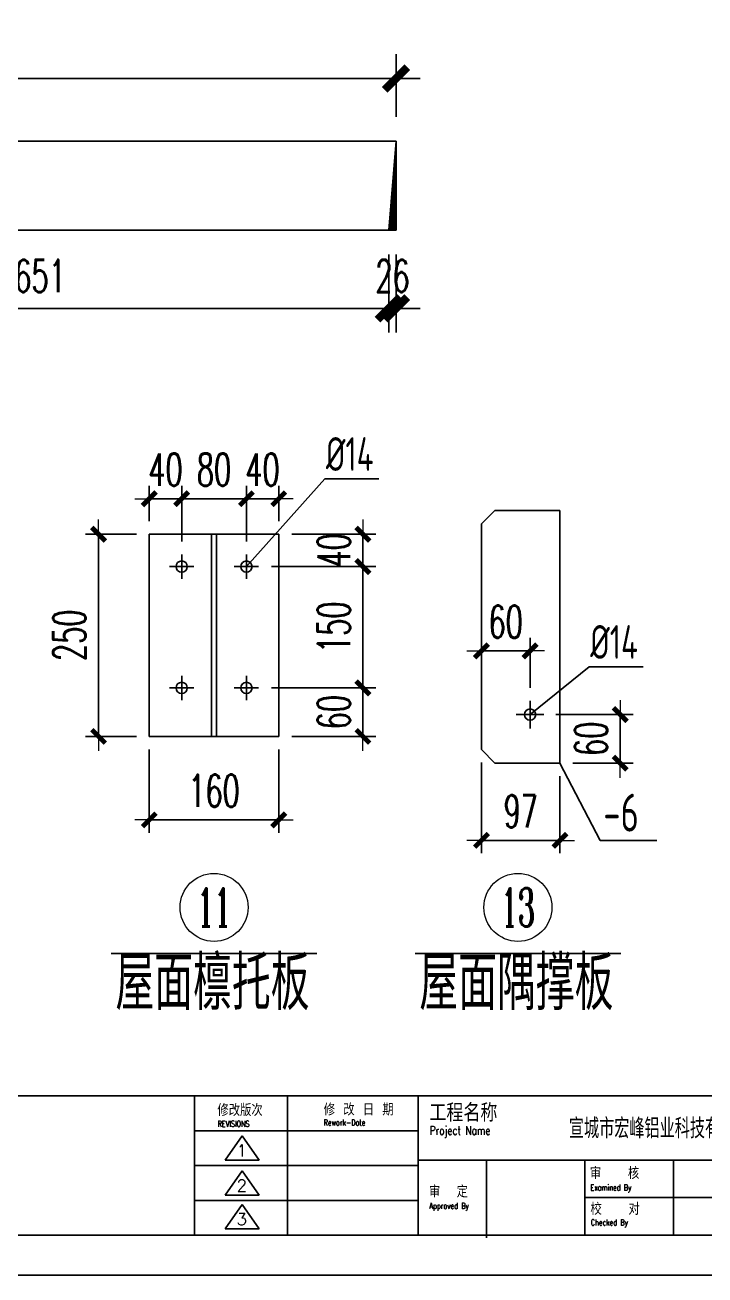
# Model space of a CAD drawing. Header units: inches. Extents: x 129725932 to 129894734, y 55771230 to 55809283.
# Drawn here: x 129832611 to 129835132, y 55800518 to 55805155 of the extents above; entities that cross this region are included whole.
import ezdxf
from ezdxf.enums import TextEntityAlignment as Align

# ---------------------------------------------------------------- set-up
doc = ezdxf.new("R2010")
doc.units = ezdxf.units.IN
doc.header["$MEASUREMENT"] = 0
doc.linetypes.add('CENTER', pattern=[50.8, 31.75, -6.35, 6.35, -6.35])
for name, color, linetype in [('TEXT', 7, 'Continuous'), ('TK', 140, 'Continuous'), ('尺寸标注', 8, 'Continuous'), ('钢梁', 3, 'Continuous')]:
    doc.layers.add(name, color=color, linetype=linetype)
for name, color, linetype, lineweight in [('标注', 8, 'Continuous', 9), ('灰线', 253, 'Continuous', 5), ('轴线层', 1, 'CENTER', 15), ('钢架', 7, 'Continuous', 25)]:
    doc.layers.add(name, color=color, linetype=linetype, lineweight=lineweight)
doc.styles.add('ARIAL', font='swisscl.ttf', dxfattribs={"width": 0.7})
doc.styles.add('COMPLEX', font='COMPLEX')
doc.styles.add('DIM_FONT', font='romans.shx', dxfattribs={"width": 0.618, "bigfont": '1hztxt.shx'})
doc.styles.add('HZXY', font='romand.shx', dxfattribs={"bigfont": 'hzxy.shx'})
doc.styles.add('ROMANC', font='romanc.shx', dxfattribs={"width": 0.8, "bigfont": 'hztxt.shx'})
doc.styles.get("Standard").update_dxf_attribs({"font": 'txt', "bigfont": 'gbcbig.shx'})
doc.styles.add('TSSD_Rein', font='tssdeng.shx', dxfattribs={"width": 0.7, "bigfont": 'atssdchn.shx'})
doc.dimstyles.new('WGH(1)', dxfattribs={"dimscale": 1.2, "dimtxt": 100, "dimasz": 0.5, "dimexe": 75, "dimexo": 75, "dimgap": 50, "dimtad": 1, "dimdec": 0, "dimzin": 0, "dimdsep": 46, "dimtxsty": 'DIM_FONT', "dimblk1": '_DIMX', "dimblk2": '_DIMX', "dimsah": 1, "dimcen": 0.09, "dimclrd": 3, "dimclre": 3, "dimclrt": 7, "dimadec": 0, "dimazin": 0, "dimtfac": 1, "dimtdec": 0, "dimtix": 1, "dimtmove": 2, "dimatfit": 3, "dimldrblk": '_DIMX', "dimfxl": 0, "dimtolj": 1, "dimtzin": 0, "dimarcsym": 0})
doc.dimstyles.new('WGH(3)', dxfattribs={"dimscale": 1.2, "dimtxt": 100, "dimasz": 0.3, "dimexe": 40, "dimexo": 40, "dimgap": 40, "dimtad": 1, "dimdec": 0, "dimlfac": 0.333333, "dimzin": 0, "dimdsep": 46, "dimtxsty": 'DIM_FONT', "dimblk1": '_DIMX', "dimblk2": '_DIMX', "dimsah": 1, "dimcen": 0.09, "dimclrd": 3, "dimclre": 3, "dimclrt": 7, "dimadec": 0, "dimazin": 0, "dimtfac": 1, "dimtdec": 0, "dimtix": 1, "dimtmove": 2, "dimatfit": 3, "dimldrblk": '_DIMX', "dimfxl": 0, "dimtolj": 1, "dimtzin": 0, "dimarcsym": 0})

# ---------------------------------------------------------------- blocks, each defined once
blk = doc.blocks.new('TK')
at = {"layer": 'TK', "lineweight": -3}
for p, q in [((6339769.6, 2859520.7), (6350752, 2859520.7)), ((6339769.6, 2859520.7), (6350752, 2859520.7)), ((6342048.6, 2859520.7), (6342048.6, 2858833.1)), ((6342048.6, 2859520.7), (6342048.6, 2858833.1)), ((6342507.7, 2859520.7), (6342507.7, 2858833.1)), ((6343153, 2859520.7), (6343153, 2858833.1)), ((6343153, 2859520.7), (6343153, 2858833.1)), ((6343153, 2859348.8), (6342048.6, 2859348.8)), ((6342200.8, 2859204.3), (6342284.3, 2859323.6)), ((6342284.3, 2859323.6), (6342367.8, 2859204.3)), ((6343153, 2859176.9), (6342048.6, 2859176.9)), ((6342200.8, 2859204.3), (6342367.8, 2859204.3)), ((6343153, 2859204.2), (6347013.7, 2859204.2)), ((6343153, 2859204.2), (6347013.7, 2859204.2)), ((6343491, 2859204.2), (6343491, 2858833.1)), ((6343491, 2859191), (6343491, 2858819.9)), ((6343976.7, 2859204.2), (6343976.7, 2858833.1)), ((6343976.7, 2859204.2), (6343976.7, 2858833.1)), ((6344413.2, 2859204.2), (6344413.2, 2858833.1)), ((6342200.8, 2859031), (6342284.3, 2859150.3)), ((6342284.3, 2859150.3), (6342367.8, 2859031)), ((6343153, 2859005), (6342048.6, 2859005)), ((6342200.8, 2859031), (6342367.8, 2859031)), ((6342200.8, 2858865), (6342284.3, 2858984.3)), ((6342284.3, 2858984.3), (6342367.8, 2858865)), ((6343976.7, 2859018.6), (6347013.7, 2859018.6)), ((6343976.7, 2859018.6), (6347013.7, 2859018.6)), ((6342200.8, 2858865), (6342367.8, 2858865)), ((6350752, 2858833.1), (6334917, 2858833.1)), ((6334917, 2858833.1), (6350752, 2858833.1)), ((6334917, 2858833.1), (6350752, 2858833.1)), ((6350752, 2858833.1), (6334917, 2858833.1)), ((6334425.8, 2858636.6), (6350948.5, 2858636.6)), ((6334425.8, 2858636.6), (6350948.5, 2858636.6))]:
    blk.add_line(p, q, dxfattribs=at)
at = {"layer": 'TK', "lineweight": -3, "style": 'HZXY', "width": 1}
for s, height, p in [('修改版次', 58.94, (6342161.5, 2859421.7)), ('修 改 日 期', 58.94, (6342686.7, 2859424.4)), ('工程名称', 88.41, (6343208.3, 2859393.5)), ('工程名称', 88.41, (6343208.3, 2859393.5)), ('审   核', 58.94, (6344000.8, 2859110.3)), ('审   核', 58.94, (6344000.8, 2859110.3)), ('审  定 ', 58.94, (6343206.2, 2859019.4)), ('审  定 ', 58.94, (6343206.2, 2859019.4)), ('校   对', 58.94, (6344003.6, 2858933.4)), ('校   对', 58.94, (6344003.6, 2858933.4))]:
    blk.add_text(s, height=height, dxfattribs=at).set_placement(p)
at = {"layer": 'TK', "lineweight": -3, "style": 'ROMANC', "text_generation_flag": 6, "width": 0.75}
for s, height, p in [('REVISIONS', 29.47, (6342162.5, 2859368.7)), ('Rework-Date', 29.47, (6342686.4, 2859374.7)), ('Project Name', 43.222, (6343209.7, 2859328.6)), ('Project Name', 43.222, (6343209.7, 2859328.6)), ('Examined By', 29.47, (6344003.5, 2859053.7)), ('Examined By', 29.47, (6344003.5, 2859053.7)), ('Approved By', 29.47, (6343208.6, 2858963)), ('Approved By', 29.47, (6343208.6, 2858963)), ('Checked By', 29.47, (6344005.3, 2858881.5)), ('Checked By', 29.47, (6344005.3, 2858881.5))]:
    blk.add_text(s, height=height, rotation=180, dxfattribs=at).set_placement(p)
at = {"layer": 'TK', "lineweight": -3}
for tag, height, style, width, p in [('PROJECT-NAME', 98.2, 'HZXY', 0.8, (6344531.8, 2859366.2)), ('ITEM-NAME', 98.2, 'HZXY', 0.8, (6346423, 2859369.9)), ('DISCIPLINE', 58.9, 'HZXY', 1, (6349472.7, 2859435.4)), ('STATUS', 58.9, 'HZXY', 0.8, (6350406.5, 2859350.8)), ('版本号', 58.9, 'HZXY', 1, (6342281.9, 2859251.5)), ('REWORK-DATE', 58.9, 'ARIAL', 1, (6342814.4, 2859259)), ('SCALE', 58.9, 'ARIAL', 1, (6349470.2, 2859271.1)), ('DRAWING-TITLE', 98.2, 'HZXY', 0.8, (6347969.5, 2859229.5)), ('版本号', 58.9, 'HZXY', 1, (6342281.9, 2859078.2)), ('REWORK-DATE', 58.9, 'ARIAL', 1, (6342814.4, 2859087.1)), ('DRAWING-TITLE', 98.2, 'HZXY', 0.8, (6347970.5, 2859098.8)), ('DATE', 58.9, 'ARIAL', 1, (6349468, 2859092.1)), ('PROJECT-NUMBER', 58.9, 'ARIAL', 0.9, (6350395.7, 2859013.3)), ('DRAWING-TITLE', 98.2, 'HZXY', 0.8, (6347972.1, 2858962.5)), ('版本号', 58.9, 'HZXY', 1, (6342281.9, 2858912.2)), ('REWORK-DATE', 58.9, 'ARIAL', 1, (6342814.4, 2858915.2)), ('DRAWING-NUMBER', 58.9, 'ARIAL', 1, (6349470.8, 2858922))]:
    blk.add_attdef(tag, text='', height=height, dxfattribs=dict(at, style=style, width=width)).set_placement(p, align=Align.MIDDLE)
blk = doc.blocks.new('_DIMX')
blk.add_line((-150, 0), (150, 0))
at = {"const_width": 50}
blk.add_lwpolyline([(-70, -70), (70, 70)], dxfattribs=at)
blk = doc.blocks.new('*D485')
at = {"layer": 'Defpoints', "color": 0}
for p in [(129828606.2, 55804955.9), (129828606.2, 55804723.5), (129833986.6, 55804723.5)]:
    blk.add_point(p, dxfattribs=at)
at = {"layer": '尺寸标注', "color": 3, "lineweight": -2}
for p, q in [((129828606.2, 55804813.5), (129828606.2, 55805045.9)), ((129833986.6, 55804813.5), (129833986.6, 55805045.9)), ((129833986, 55804955.9), (129828606.8, 55804955.9))]:
    blk.add_line(p, q, dxfattribs=at)
at = {"layer": '尺寸标注', "color": 3, "lineweight": -2, "xscale": 0.5999999999999995, "yscale": 0.5999999999999995, "zscale": 0.5999999999999995, "rotation": 180}
blk.add_blockref('_DIMX', (129828606.2, 55804955.9), dxfattribs=at)
at = {"layer": '尺寸标注', "color": 3, "lineweight": -2, "xscale": 0.5999999999999995, "yscale": 0.5999999999999995, "zscale": 0.5999999999999995}
blk.add_blockref('_DIMX', (129833986.6, 55804955.9), dxfattribs=at)
at = {"layer": '尺寸标注', "color": 7, "insert": (129831296.4, 55805075.9), "char_height": 120, "attachment_point": 5, "style": 'DIM_FONT'}
blk.add_mtext('\\A1;5380', dxfattribs=at)
blk = doc.blocks.new('*D486')
at = {"layer": 'Defpoints', "color": 0}
for p in [(129833960.2, 55804393.5), (129833986.6, 55804393.5), (129833960.2, 55804103.6)]:
    blk.add_point(p, dxfattribs=at)
at = {"layer": '尺寸标注', "color": 3, "lineweight": -2}
for p, q in [((129833960.2, 55804303.5), (129833960.2, 55804013.6)), ((129833986.6, 55804303.5), (129833986.6, 55804013.6)), ((129833959.6, 55804103.6), (129833959, 55804103.6)), ((129833986.6, 55804103.6), (129833960.2, 55804103.6)), ((129833987.2, 55804103.6), (129833987.8, 55804103.6))]:
    blk.add_line(p, q, dxfattribs=at)
at = {"layer": '尺寸标注', "color": 3, "lineweight": -2, "xscale": 0.5999999999999995, "yscale": 0.5999999999999995, "zscale": 0.5999999999999995}
blk.add_blockref('_DIMX', (129833960.2, 55804103.6), dxfattribs=at)
at = {"layer": '尺寸标注', "color": 3, "lineweight": -2, "xscale": 0.5999999999999995, "yscale": 0.5999999999999995, "zscale": 0.5999999999999995, "rotation": 180}
blk.add_blockref('_DIMX', (129833986.6, 55804103.6), dxfattribs=at)
at = {"layer": '尺寸标注', "color": 7, "insert": (129833973.4, 55804223.6), "char_height": 120, "attachment_point": 5, "style": 'DIM_FONT'}
blk.add_mtext('\\A1;26', dxfattribs=at)
blk = doc.blocks.new('*D487')
at = {"layer": 'Defpoints', "color": 0}
for p in [(129831309, 55804393.5), (129833960.2, 55804393.5), (129831309, 55804103.6)]:
    blk.add_point(p, dxfattribs=at)
at = {"layer": '尺寸标注', "color": 3, "lineweight": -2}
for p, q in [((129831309, 55804303.5), (129831309, 55804013.6)), ((129833960.2, 55804303.5), (129833960.2, 55804013.6)), ((129833959.6, 55804103.6), (129831309.6, 55804103.6))]:
    blk.add_line(p, q, dxfattribs=at)
at = {"layer": '尺寸标注', "color": 3, "lineweight": -2, "xscale": 0.5999999999999995, "yscale": 0.5999999999999995, "zscale": 0.5999999999999995, "rotation": 180}
blk.add_blockref('_DIMX', (129831309, 55804103.6), dxfattribs=at)
at = {"layer": '尺寸标注', "color": 3, "lineweight": -2, "xscale": 0.5999999999999995, "yscale": 0.5999999999999995, "zscale": 0.5999999999999995}
blk.add_blockref('_DIMX', (129833960.2, 55804103.6), dxfattribs=at)
at = {"layer": '尺寸标注', "color": 7, "insert": (129832634.6, 55804223.6), "char_height": 120, "attachment_point": 5, "style": 'DIM_FONT'}
blk.add_mtext('\\A1;2651', dxfattribs=at)
blk = doc.blocks.new('*D561')
at = {"layer": 'Defpoints', "color": 0}
for p in [(129834303.6, 55802466.7), (129834594.6, 55802416.7), (129834594.6, 55802130.3)]:
    blk.add_point(p, dxfattribs=at)
at = {"layer": '标注', "color": 3, "lineweight": -2}
for p, q in [((129834303.6, 55802418.7), (129834303.6, 55802082.3)), ((129834594.6, 55802368.7), (129834594.6, 55802082.3)), ((129834304, 55802130.3), (129834594.3, 55802130.3))]:
    blk.add_line(p, q, dxfattribs=at)
at = {"layer": '标注', "color": 3, "lineweight": -2, "xscale": 0.3599999999999997, "yscale": 0.3599999999999997, "zscale": 0.3599999999999997, "rotation": 180}
blk.add_blockref('_DIMX', (129834303.6, 55802130.3), dxfattribs=at)
at = {"layer": '标注', "color": 3, "lineweight": -2, "xscale": 0.3599999999999997, "yscale": 0.3599999999999997, "zscale": 0.3599999999999997}
blk.add_blockref('_DIMX', (129834594.6, 55802130.3), dxfattribs=at)
at = {"layer": '标注', "color": 7, "insert": (129834449.1, 55802238.3), "char_height": 120, "attachment_point": 5, "style": 'DIM_FONT'}
blk.add_mtext('\\A1;97', dxfattribs=at)
blk = doc.blocks.new('*D547')
at = {"layer": 'Defpoints', "color": 0}
for p in [(129834483.6, 55802832.9), (129834303.6, 55802684.7), (129834483.6, 55802648.4)]:
    blk.add_point(p, dxfattribs=at)
at = {"layer": '标注', "color": 3, "lineweight": -2}
for p, q in [((129834303.6, 55802732.7), (129834303.6, 55802880.9)), ((129834483.6, 55802696.4), (129834483.6, 55802880.9)), ((129834303.3, 55802832.9), (129834302.9, 55802832.9)), ((129834303.6, 55802832.9), (129834483.6, 55802832.9)), ((129834484, 55802832.9), (129834484.3, 55802832.9))]:
    blk.add_line(p, q, dxfattribs=at)
at = {"layer": '标注', "color": 3, "lineweight": -2, "xscale": 0.3599999999999997, "yscale": 0.3599999999999997, "zscale": 0.3599999999999997}
blk.add_blockref('_DIMX', (129834303.6, 55802832.9), dxfattribs=at)
at = {"layer": '标注', "color": 3, "lineweight": -2, "xscale": 0.3599999999999997, "yscale": 0.3599999999999997, "zscale": 0.3599999999999997, "rotation": 180}
blk.add_blockref('_DIMX', (129834483.6, 55802832.9), dxfattribs=at)
at = {"layer": '标注', "color": 7, "insert": (129834393.6, 55802940.9), "char_height": 120, "attachment_point": 5, "style": 'DIM_FONT'}
blk.add_mtext('\\A1;60', dxfattribs=at)
blk = doc.blocks.new('*D548')
at = {"layer": 'Defpoints', "color": 0}
for p in [(129834531.6, 55802596.7), (129834594.6, 55802416.7), (129834818.1, 55802416.7)]:
    blk.add_point(p, dxfattribs=at)
at = {"layer": '标注', "color": 3, "lineweight": -2}
for p, q in [((129834579.6, 55802596.7), (129834866.1, 55802596.7)), ((129834818.1, 55802597), (129834818.1, 55802597.4)), ((129834818.1, 55802596.7), (129834818.1, 55802416.7)), ((129834642.6, 55802416.7), (129834866.1, 55802416.7)), ((129834818.1, 55802416.3), (129834818.1, 55802416))]:
    blk.add_line(p, q, dxfattribs=at)
at = {"layer": '标注', "color": 3, "lineweight": -2, "xscale": 0.3599999999999997, "yscale": 0.3599999999999997, "zscale": 0.3599999999999997}
for p, rotation in [((129834818.1, 55802596.7), 270), ((129834818.1, 55802416.7), 90)]:
    blk.add_blockref('_DIMX', p, dxfattribs=dict(at, rotation=rotation))
at = {"layer": '标注', "color": 7, "insert": (129834710.1, 55802506.7), "char_height": 120, "attachment_point": 5, "rotation": 90, "style": 'DIM_FONT'}
blk.add_mtext('\\A1;60', dxfattribs=at)
blk = doc.blocks.new('轴线标号')
at = {"lineweight": 13}
blk.add_circle((0, 0), 0.5, dxfattribs=at)
at = {"layer": '钢架', "lineweight": 13, "style": 'COMPLEX', "width": 1.041667}
blk.add_attdef('A', text='', height=0.56, dxfattribs=at).set_placement((-0.25, -0.28), (0.25, -0.28), align=Align.FIT)
blk = doc.blocks.new('*D562')
at = {"layer": 'Defpoints', "color": 0}
for p in [(129833071.7, 55803397.4), (129833071.7, 55803265.8), (129833191.7, 55803191)]:
    blk.add_point(p, dxfattribs=at)
at = {"layer": '灰线', "color": 3, "lineweight": -2}
for p, q in [((129833071.7, 55803313.8), (129833071.7, 55803445.4)), ((129833191.7, 55803239), (129833191.7, 55803445.4)), ((129833071.3, 55803397.4), (129833071, 55803397.4)), ((129833191.7, 55803397.4), (129833071.7, 55803397.4)), ((129833192, 55803397.4), (129833192.4, 55803397.4))]:
    blk.add_line(p, q, dxfattribs=at)
at = {"layer": '灰线', "color": 3, "lineweight": -2, "xscale": 0.3599999999999997, "yscale": 0.3599999999999997, "zscale": 0.3599999999999997}
blk.add_blockref('_DIMX', (129833071.7, 55803397.4), dxfattribs=at)
at = {"layer": '灰线', "color": 3, "lineweight": -2, "xscale": 0.3599999999999997, "yscale": 0.3599999999999997, "zscale": 0.3599999999999997, "rotation": 180}
blk.add_blockref('_DIMX', (129833191.7, 55803397.4), dxfattribs=at)
at = {"layer": '灰线', "color": 7, "insert": (129833131.7, 55803505.4), "char_height": 120, "attachment_point": 5, "style": 'DIM_FONT'}
blk.add_mtext('\\A1;40', dxfattribs=at)
blk = doc.blocks.new('*D549')
at = {"layer": 'Defpoints', "color": 0}
for p in [(129833431.7, 55803397.4), (129833191.7, 55803191), (129833431.7, 55803191)]:
    blk.add_point(p, dxfattribs=at)
at = {"layer": '灰线', "color": 3, "lineweight": -2}
for p, q in [((129833191.7, 55803239), (129833191.7, 55803445.4)), ((129833431.7, 55803239), (129833431.7, 55803445.4)), ((129833192, 55803397.4), (129833431.3, 55803397.4))]:
    blk.add_line(p, q, dxfattribs=at)
at = {"layer": '灰线', "color": 3, "lineweight": -2, "xscale": 0.3599999999999997, "yscale": 0.3599999999999997, "zscale": 0.3599999999999997, "rotation": 180}
blk.add_blockref('_DIMX', (129833191.7, 55803397.4), dxfattribs=at)
at = {"layer": '灰线', "color": 3, "lineweight": -2, "xscale": 0.3599999999999997, "yscale": 0.3599999999999997, "zscale": 0.3599999999999997}
blk.add_blockref('_DIMX', (129833431.7, 55803397.4), dxfattribs=at)
at = {"layer": '灰线', "color": 7, "insert": (129833311.7, 55803505.4), "char_height": 120, "attachment_point": 5, "style": 'DIM_FONT'}
blk.add_mtext('\\A1;80', dxfattribs=at)
blk = doc.blocks.new('*D563')
at = {"layer": 'Defpoints', "color": 0}
for p in [(129833551.7, 55803397.4), (129833551.7, 55803265.8), (129833431.7, 55803191)]:
    blk.add_point(p, dxfattribs=at)
at = {"layer": '灰线', "color": 3, "lineweight": -2}
for p, q in [((129833431.7, 55803239), (129833431.7, 55803445.4)), ((129833551.7, 55803313.8), (129833551.7, 55803445.4)), ((129833431.3, 55803397.4), (129833431, 55803397.4)), ((129833431.7, 55803397.4), (129833551.7, 55803397.4)), ((129833552, 55803397.4), (129833552.4, 55803397.4))]:
    blk.add_line(p, q, dxfattribs=at)
at = {"layer": '灰线', "color": 3, "lineweight": -2, "xscale": 0.3599999999999997, "yscale": 0.3599999999999997, "zscale": 0.3599999999999997}
blk.add_blockref('_DIMX', (129833431.7, 55803397.4), dxfattribs=at)
at = {"layer": '灰线', "color": 3, "lineweight": -2, "xscale": 0.3599999999999997, "yscale": 0.3599999999999997, "zscale": 0.3599999999999997, "rotation": 180}
blk.add_blockref('_DIMX', (129833551.7, 55803397.4), dxfattribs=at)
at = {"layer": '灰线', "color": 7, "insert": (129833491.7, 55803505.4), "char_height": 120, "attachment_point": 5, "style": 'DIM_FONT'}
blk.add_mtext('\\A1;40', dxfattribs=at)
blk = doc.blocks.new('*D564')
at = {"layer": 'Defpoints', "color": 0}
for p in [(129833551.7, 55803265.8), (129833476.9, 55803145.8), (129833864, 55803145.8)]:
    blk.add_point(p, dxfattribs=at)
at = {"layer": '灰线', "color": 3, "lineweight": -2}
for p, q in [((129833599.7, 55803265.8), (129833912, 55803265.8)), ((129833864, 55803266.1), (129833864, 55803266.5)), ((129833864, 55803265.8), (129833864, 55803145.8)), ((129833524.9, 55803145.8), (129833912, 55803145.8)), ((129833864, 55803145.4), (129833864, 55803145))]:
    blk.add_line(p, q, dxfattribs=at)
at = {"layer": '灰线', "color": 3, "lineweight": -2, "xscale": 0.3599999999999997, "yscale": 0.3599999999999997, "zscale": 0.3599999999999997}
for p, rotation in [((129833864, 55803265.8), 270), ((129833864, 55803145.8), 90)]:
    blk.add_blockref('_DIMX', p, dxfattribs=dict(at, rotation=rotation))
at = {"layer": '灰线', "color": 7, "insert": (129833756, 55803205.8), "char_height": 120, "attachment_point": 5, "rotation": 90, "style": 'DIM_FONT'}
blk.add_mtext('\\A1;40', dxfattribs=at)
blk = doc.blocks.new('*D565')
at = {"layer": 'Defpoints', "color": 0}
for p in [(129833566.9, 55803145.8), (129833476.9, 55802695.8), (129833864, 55802695.8)]:
    blk.add_point(p, dxfattribs=at)
at = {"layer": '灰线', "color": 3, "lineweight": -2}
for p, q in [((129833614.9, 55803145.8), (129833912, 55803145.8)), ((129833864, 55803145.4), (129833864, 55802696.1)), ((129833524.9, 55802695.8), (129833912, 55802695.8))]:
    blk.add_line(p, q, dxfattribs=at)
at = {"layer": '灰线', "color": 3, "lineweight": -2, "xscale": 0.3599999999999997, "yscale": 0.3599999999999997, "zscale": 0.3599999999999997}
for p, rotation in [((129833864, 55803145.8), 90), ((129833864, 55802695.8), 270)]:
    blk.add_blockref('_DIMX', p, dxfattribs=dict(at, rotation=rotation))
at = {"layer": '灰线', "color": 7, "insert": (129833756, 55802920.8), "char_height": 120, "attachment_point": 5, "rotation": 90, "style": 'DIM_FONT'}
blk.add_mtext('\\A1;150', dxfattribs=at)
blk = doc.blocks.new('*D566')
at = {"layer": 'Defpoints', "color": 0}
for p in [(129833566.9, 55802695.8), (129833551.7, 55802515.8), (129833864, 55802515.8)]:
    blk.add_point(p, dxfattribs=at)
at = {"layer": '灰线', "color": 3, "lineweight": -2}
for p, q in [((129833614.9, 55802695.8), (129833912, 55802695.8)), ((129833864, 55802696.1), (129833864, 55802696.5)), ((129833864, 55802695.8), (129833864, 55802515.8)), ((129833599.7, 55802515.8), (129833912, 55802515.8)), ((129833864, 55802515.4), (129833864, 55802515))]:
    blk.add_line(p, q, dxfattribs=at)
at = {"layer": '灰线', "color": 3, "lineweight": -2, "xscale": 0.3599999999999997, "yscale": 0.3599999999999997, "zscale": 0.3599999999999997}
for p, rotation in [((129833864, 55802695.8), 270), ((129833864, 55802515.8), 90)]:
    blk.add_blockref('_DIMX', p, dxfattribs=dict(at, rotation=rotation))
at = {"layer": '灰线', "color": 7, "insert": (129833756, 55802605.8), "char_height": 120, "attachment_point": 5, "rotation": 90, "style": 'DIM_FONT'}
blk.add_mtext('\\A1;60', dxfattribs=at)
blk = doc.blocks.new('*D567')
at = {"layer": 'Defpoints', "color": 0}
for p in [(129833071.7, 55802515.8), (129833551.7, 55802515.8), (129833071.7, 55802206.1)]:
    blk.add_point(p, dxfattribs=at)
at = {"layer": '灰线', "color": 3, "lineweight": -2}
for p, q in [((129833071.7, 55802467.8), (129833071.7, 55802158.1)), ((129833551.7, 55802467.8), (129833551.7, 55802158.1)), ((129833551.3, 55802206.1), (129833072, 55802206.1))]:
    blk.add_line(p, q, dxfattribs=at)
at = {"layer": '灰线', "color": 3, "lineweight": -2, "xscale": 0.3599999999999997, "yscale": 0.3599999999999997, "zscale": 0.3599999999999997, "rotation": 180}
blk.add_blockref('_DIMX', (129833071.7, 55802206.1), dxfattribs=at)
at = {"layer": '灰线', "color": 3, "lineweight": -2, "xscale": 0.3599999999999997, "yscale": 0.3599999999999997, "zscale": 0.3599999999999997}
blk.add_blockref('_DIMX', (129833551.7, 55802206.1), dxfattribs=at)
at = {"layer": '灰线', "color": 7, "insert": (129833311.7, 55802314.1), "char_height": 120, "attachment_point": 5, "style": 'DIM_FONT'}
blk.add_mtext('\\A1;160', dxfattribs=at)
blk = doc.blocks.new('*D550')
at = {"layer": 'Defpoints', "color": 0}
for p in [(129832883.6, 55803265.8), (129833071.7, 55803265.8), (129833071.7, 55802515.8)]:
    blk.add_point(p, dxfattribs=at)
at = {"layer": '灰线', "color": 3, "lineweight": -2}
for p, q in [((129833023.7, 55803265.8), (129832835.6, 55803265.8)), ((129832883.6, 55802516.1), (129832883.6, 55803265.4)), ((129833023.7, 55802515.8), (129832835.6, 55802515.8))]:
    blk.add_line(p, q, dxfattribs=at)
at = {"layer": '灰线', "color": 3, "lineweight": -2, "xscale": 0.3599999999999997, "yscale": 0.3599999999999997, "zscale": 0.3599999999999997}
for p, rotation in [((129832883.6, 55803265.8), 90), ((129832883.6, 55802515.8), 270)]:
    blk.add_blockref('_DIMX', p, dxfattribs=dict(at, rotation=rotation))
at = {"layer": '灰线', "color": 7, "insert": (129832775.6, 55802890.8), "char_height": 120, "attachment_point": 5, "rotation": 90, "style": 'DIM_FONT'}
blk.add_mtext('\\A1;250', dxfattribs=at)

msp = doc.modelspace()

# ---------------------------------------------------------------- hatches: boundary and pattern name
at = {"layer": '灰线'}
h = msp.add_hatch(dxfattribs=at)
h.set_pattern_fill('ANSI31', color=256, scale=10)
h.set_pattern_definition([(45, (-855.9334, 197.4732), (-0.883883476483, 0.883883476483), [])])
h.paths.add_polyline_path([(129833986.6, 55804723.5), (129833960.2, 55804393.5), (129833986.6, 55804393.5)])

# ---------------------------------------------------------------- linework, layer by layer
for p, q in [((129834303.6, 55803304.3), (129834353.6, 55803354.3)), ((129834353.6, 55803354.3), (129834594.6, 55803354.3)), ((129834594.6, 55802416.7), (129834594.6, 55803354.3)), ((129834303.6, 55803304.3), (129834303.6, 55802466.7)), ((129833071.7, 55803265.8), (129833551.7, 55803265.8)), ((129833071.7, 55803265.8), (129833071.7, 55802515.8)), ((129833302.7, 55803265.8), (129833302.7, 55802515.8)), ((129833320.7, 55803265.8), (129833320.7, 55802515.8)), ((129833551.7, 55803265.8), (129833551.7, 55802515.8)), ((129833191.7, 55803191), (129833191.7, 55803100.5)), ((129833431.7, 55803191), (129833431.7, 55803100.5)), ((129833146.5, 55803145.8), (129833236.9, 55803145.8)), ((129833476.9, 55803145.8), (129833386.5, 55803145.8)), ((129833191.7, 55802741), (129833191.7, 55802650.5)), ((129833431.7, 55802741), (129833431.7, 55802650.5)), ((129833146.5, 55802695.8), (129833236.9, 55802695.8)), ((129833476.9, 55802695.8), (129833386.5, 55802695.8)), ((129834483.6, 55802648.4), (129834483.6, 55802545)), ((129834432, 55802596.7), (129834535.3, 55802596.7)), ((129833071.7, 55802515.8), (129833551.7, 55802515.8)), ((129834303.6, 55802466.7), (129834353.6, 55802416.7)), ((129834353.6, 55802416.7), (129834594.6, 55802416.7)), ((129832930.5, 55801710.7), (129833692.9, 55801710.7)), ((129834057.5, 55801710.7), (129834819.8, 55801710.7))]:
    msp.add_line(p, q)
for centre in [(129833191.7, 55803145.8), (129833431.7, 55803145.8), (129833191.7, 55802695.8), (129833431.7, 55802695.8), (129834483.6, 55802596.7)]:
    msp.add_circle(centre, 21)
at = {"layer": '尺寸标注'}
for p, q in [((129833431.7, 55803146.2), (129833722.4, 55803471.3)), ((129833722.4, 55803471.3), (129833922.4, 55803471.3)), ((129834483.6, 55802597.1), (129834702.7, 55802774.1)), ((129834702.7, 55802774.1), (129834902.7, 55802774.1)), ((129834594.6, 55802416.7), (129834744.1, 55802129.8)), ((129834954.2, 55802129.8), (129834744.1, 55802129.8))]:
    msp.add_line(p, q, dxfattribs=at)
at = {"layer": '钢梁'}
for p, q in [((129833986.6, 55804723.5), (129828606.2, 55804723.5)), ((129833986.6, 55804723.5), (129833960.2, 55804393.5)), ((129833986.6, 55804723.5), (129833986.6, 55804393.5)), ((129833986.6, 55804393.5), (129831309, 55804393.5))]:
    msp.add_line(p, q, dxfattribs=at)

# ---------------------------------------------------------------- block references
ref = msp.add_blockref('TK', (125069895.9, 53653472.4), dxfattribs=dict(xscale=0.7510733052418833, yscale=0.7510733016678404, zscale=0.7510733068171402))
ref.add_attrib('版本号', '3', dxfattribs={"layer": 'TK', "lineweight": -3, "height": 44.3, "style": 'HZXY', "width": 1}).set_placement((129833414.6, 55800725.1), align=Align.MIDDLE)
ref.add_attrib('版本号', '2', dxfattribs={"layer": 'TK', "lineweight": -3, "height": 44.3, "style": 'HZXY', "width": 1}).set_placement((129833414.6, 55800849.7), align=Align.MIDDLE)
ref.add_attrib('版本号', '1', dxfattribs={"layer": 'TK', "lineweight": -3, "height": 44.3, "style": 'HZXY', "width": 1}).set_placement((129833414.6, 55800979.9), align=Align.MIDDLE)
ref.add_attrib('PROJECT-NAME', '宣城市宏峰铝业科技有限公司厂区工程', dxfattribs={"layer": 'TK', "lineweight": -3, "height": 73.78, "style": 'HZXY', "width": 0.8}).set_placement((129835104.4, 55801066), align=Align.MIDDLE)
ref = msp.add_blockref('轴线标号', (129833311.7, 55801881.7), dxfattribs=dict(xscale=252.2773554027081, yscale=252.2773553952575, zscale=252.2773553920414))
ref.add_attrib('A', '11', dxfattribs={"layer": '钢架', "lineweight": 13, "height": 141.28, "style": 'COMPLEX', "width": 0.78125}).set_placement((129833248.6, 55801811.1), (129833374.7, 55801811.1), align=Align.FIT)
ref = msp.add_blockref('轴线标号', (129834438.6, 55801881.7), dxfattribs=dict(xscale=252.2773554027081, yscale=252.2773553952575, zscale=252.2773553920414))
ref.add_attrib('A', '13', dxfattribs={"layer": '钢架', "lineweight": 13, "height": 141.28, "style": 'COMPLEX', "width": 0.646552}).set_placement((129834375.6, 55801811.1), (129834501.7, 55801811.1), align=Align.FIT)

# ---------------------------------------------------------------- texts
at = {"layer": 'TEXT', "style": 'TSSD_Rein', "width": 0.7}
for s, height, p in [('%%C14', 125, (129833726.7, 55803500.7)), ('%%C14', 125, (129834707, 55802803.6)), ('-6', 140.62, (129834755.4, 55802162.9))]:
    msp.add_text(s, height=height, dxfattribs=at).set_placement(p)
at = {"layer": '轴线层', "color": 4, "linetype": 'ByBlock', "char_height": 200, "width": 1299.603, "attachment_point": 1}
for s, insert in [('屋面檩托板', (129832946, 55801700.8)), ('屋面隅撑板', (129834073, 55801700.8))]:
    msp.add_mtext(s, dxfattribs=dict(at, insert=insert))

# ---------------------------------------------------------------- dimensions: what is measured, and where the dimension line sits
at = {"layer": '尺寸标注'}
for base, p1, p2, picture, middle in [((129828606.2, 55804955.9), (129833986.6, 55804723.5), (129828606.2, 55804723.5), '*D485', (129831296.4, 55805075.9)), ((129831309, 55804103.6), (129833960.2, 55804393.5), (129831309, 55804393.5), '*D487', (129832634.6, 55804223.6)), ((129833960.2, 55804103.6), (129833986.6, 55804393.5), (129833960.2, 55804393.5), '*D486', (129833973.4, 55804223.6))]:
    dim = msp.add_linear_dim(base=base, p1=p1, p2=p2, dimstyle='WGH(1)', override={"dimfxl": 250}, dxfattribs=at)
    dim.commit()
    dim.dimension.update_dxf_attribs({"geometry": picture, "text_midpoint": middle})
at = {"layer": '标注'}
for base, p1, p2, picture, middle in [((129834483.6, 55802832.9), (129834303.6, 55802684.7), (129834483.6, 55802648.4), '*D547', (129834393.6, 55802940.9)), ((129834594.6, 55802130.3), (129834303.6, 55802466.7), (129834594.6, 55802416.7), '*D561', (129834449.1, 55802238.3))]:
    dim = msp.add_linear_dim(base=base, p1=p1, p2=p2, dimstyle='WGH(3)', dxfattribs=at)
    dim.commit()
    dim.dimension.update_dxf_attribs({"geometry": picture, "text_midpoint": middle})
dim = msp.add_linear_dim(base=(129834818.1, 55802416.7), p1=(129834531.6, 55802596.7), p2=(129834594.6, 55802416.7), angle=90, dimstyle='WGH(3)', dxfattribs=at)
dim.commit()
dim.dimension.update_dxf_attribs({"geometry": '*D548', "text_midpoint": (129834710.1, 55802506.7)})
at = {"layer": '灰线'}
for base, p1, p2, picture, middle in [((129833071.7, 55803397.4), (129833191.7, 55803191), (129833071.7, 55803265.8), '*D562', (129833131.7, 55803505.4)), ((129833431.7, 55803397.4), (129833191.7, 55803191), (129833431.7, 55803191), '*D549', (129833311.7, 55803505.4)), ((129833551.7, 55803397.4), (129833431.7, 55803191), (129833551.7, 55803265.8), '*D563', (129833491.7, 55803505.4)), ((129833071.7, 55802206.1), (129833551.7, 55802515.8), (129833071.7, 55802515.8), '*D567', (129833311.7, 55802314.1))]:
    dim = msp.add_linear_dim(base=base, p1=p1, p2=p2, dimstyle='WGH(3)', dxfattribs=at)
    dim.commit()
    dim.dimension.update_dxf_attribs({"geometry": picture, "text_midpoint": middle})
for base, p1, p2, picture, middle in [((129832883.6, 55803265.8), (129833071.7, 55802515.8), (129833071.7, 55803265.8), '*D550', (129832775.6, 55802890.8)), ((129833864, 55803145.8), (129833551.7, 55803265.8), (129833476.9, 55803145.8), '*D564', (129833756, 55803205.8)), ((129833864, 55802695.8), (129833566.9, 55803145.8), (129833476.9, 55802695.8), '*D565', (129833756, 55802920.8)), ((129833864, 55802515.8), (129833566.9, 55802695.8), (129833551.7, 55802515.8), '*D566', (129833756, 55802605.8))]:
    dim = msp.add_linear_dim(base=base, p1=p1, p2=p2, angle=90, dimstyle='WGH(3)', dxfattribs=at)
    dim.commit()
    dim.dimension.update_dxf_attribs({"geometry": picture, "text_midpoint": middle})

doc.saveas('drawing.dxf')
